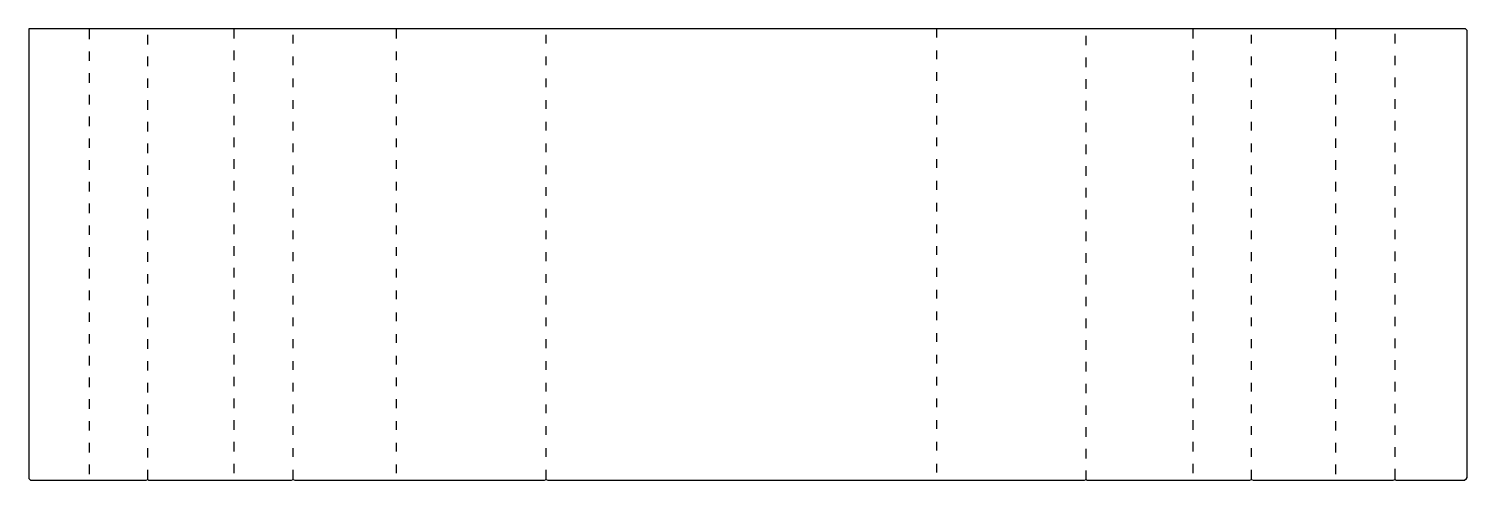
# Model space of a CAD drawing. Extents: x 85 to 1739, y 28 to 547.
import ezdxf

# ---------------------------------------------------------------- set-up
doc = ezdxf.new("R2010")
doc.units = 0
doc.layers.get('0').update_dxf_attribs({"linetype": 'CONTINUOUS'})

msp = doc.modelspace()

# ---------------------------------------------------------------- linework, layer by layer
at = {"color": 250, "linetype": 'CONTINUOUS'}
for points in [[(1656, 29), (1657, 28), (1736, 28), (1738, 30), (1739, 31), (1739, 545), (1737, 547), (85, 547), (85, 30), (87, 28), (220, 28), (222, 29), (223, 28), (387, 28), (389, 29), (391, 28), (678, 28), (680, 29), (682, 28), (1299, 28), (1301, 29), (1302, 28), (1489, 28), (1491, 29), (1493, 28), (1654, 28), (1656, 29), (1656, 41)], [(155, 535), (155, 547)], [(321, 536), (321, 547)], [(508, 536), (508, 547)], [(1129, 537), (1129, 547)], [(1424, 536), (1424, 547)], [(222, 529), (222, 540)], [(389, 530), (389, 540)], [(680, 530), (680, 540)], [(1301, 528), (1301, 539)], [(1491, 530), (1491, 540)], [(155, 510), (155, 521)], [(222, 504), (222, 515)], [(321, 511), (321, 522)], [(389, 505), (389, 515)], [(508, 511), (508, 521)], [(680, 505), (680, 515)], [(1129, 512), (1129, 522)], [(1301, 503), (1301, 514)], [(1424, 511), (1424, 522)], [(1491, 505), (1491, 515)], [(321, 486), (321, 497)], [(1129, 487), (1129, 497)], [(1424, 486), (1424, 497)], [(155, 485), (155, 496)], [(222, 479), (222, 490)], [(389, 480), (389, 490)], [(508, 486), (508, 496)], [(680, 480), (680, 490)], [(1301, 478), (1301, 489)], [(1491, 480), (1491, 490)], [(155, 460), (155, 471)], [(222, 454), (222, 465)], [(321, 461), (321, 472)], [(389, 455), (389, 465)], [(508, 461), (508, 471)], [(680, 455), (680, 465)], [(1129, 462), (1129, 472)], [(1301, 453), (1301, 464)], [(1424, 461), (1424, 472)], [(1491, 455), (1491, 465)], [(321, 436), (321, 447)], [(1129, 437), (1129, 447)], [(1424, 436), (1424, 447)], [(155, 435), (155, 446)], [(222, 429), (222, 440)], [(389, 430), (389, 440)], [(508, 436), (508, 446)], [(680, 430), (680, 440)], [(1301, 428), (1301, 439)], [(1491, 430), (1491, 440)], [(155, 410), (155, 421)], [(222, 404), (222, 415)], [(321, 411), (321, 422)], [(389, 405), (389, 415)], [(508, 411), (508, 421)], [(680, 405), (680, 415)], [(1129, 412), (1129, 422)], [(1301, 403), (1301, 414)], [(1424, 411), (1424, 422)], [(1491, 405), (1491, 415)], [(321, 386), (321, 397)], [(1129, 387), (1129, 397)], [(1424, 386), (1424, 397)], [(155, 385), (155, 396)], [(222, 379), (222, 390)], [(389, 380), (389, 390)], [(508, 386), (508, 396)], [(680, 380), (680, 390)], [(1301, 378), (1301, 389)], [(1491, 380), (1491, 390)], [(155, 360), (155, 371)], [(222, 354), (222, 365)], [(321, 361), (321, 372)], [(389, 355), (389, 365)], [(508, 361), (508, 371)], [(680, 355), (680, 365)], [(1129, 362), (1129, 372)], [(1301, 353), (1301, 364)], [(1424, 361), (1424, 372)], [(1491, 355), (1491, 365)], [(155, 335), (155, 346)], [(222, 329), (222, 340)], [(321, 336), (321, 347)], [(389, 330), (389, 340)], [(508, 336), (508, 346)], [(680, 330), (680, 340)], [(1129, 337), (1129, 347)], [(1301, 328), (1301, 339)], [(1424, 336), (1424, 347)], [(1491, 330), (1491, 340)], [(155, 310), (155, 321)], [(222, 304), (222, 315)], [(321, 311), (321, 322)], [(389, 305), (389, 315)], [(508, 311), (508, 321)], [(680, 305), (680, 315)], [(1129, 312), (1129, 322)], [(1424, 311), (1424, 322)], [(1491, 305), (1491, 315)], [(1301, 303), (1301, 314)], [(155, 285), (155, 296)], [(222, 279), (222, 290)], [(321, 286), (321, 297)], [(389, 280), (389, 290)], [(508, 286), (508, 296)], [(680, 280), (680, 290)], [(1129, 287), (1129, 297)], [(1301, 278), (1301, 289)], [(1424, 286), (1424, 297)], [(1491, 280), (1491, 290)], [(155, 260), (155, 271)], [(222, 254), (222, 265)], [(321, 261), (321, 272)], [(389, 255), (389, 265)], [(508, 261), (508, 271)], [(680, 255), (680, 265)], [(1129, 262), (1129, 272)], [(1424, 261), (1424, 272)], [(1491, 255), (1491, 265)], [(1301, 253), (1301, 264)], [(155, 235), (155, 246)], [(222, 229), (222, 240)], [(321, 236), (321, 247)], [(389, 230), (389, 240)], [(508, 236), (508, 246)], [(680, 230), (680, 240)], [(1129, 237), (1129, 247)], [(1301, 228), (1301, 239)], [(1424, 236), (1424, 247)], [(1491, 230), (1491, 240)], [(155, 210), (155, 221)], [(321, 211), (321, 222)], [(508, 211), (508, 221)], [(1129, 212), (1129, 222)], [(1424, 211), (1424, 222)], [(222, 204), (222, 215)], [(389, 205), (389, 215)], [(680, 205), (680, 215)], [(1301, 203), (1301, 214)], [(1491, 205), (1491, 215)], [(155, 185), (155, 196)], [(222, 179), (222, 190)], [(321, 186), (321, 197)], [(389, 180), (389, 190)], [(508, 186), (508, 196)], [(680, 180), (680, 190)], [(1129, 187), (1129, 197)], [(1301, 178), (1301, 189)], [(1424, 186), (1424, 197)], [(1491, 180), (1491, 190)], [(155, 160), (155, 171)], [(321, 161), (321, 172)], [(508, 161), (508, 171)], [(1129, 162), (1129, 172)], [(1424, 161), (1424, 172)], [(222, 154), (222, 165)], [(389, 155), (389, 165)], [(680, 155), (680, 165)], [(1301, 153), (1301, 164)], [(1491, 155), (1491, 165)], [(155, 135), (155, 146)], [(222, 129), (222, 140)], [(321, 136), (321, 147)], [(389, 130), (389, 140)], [(508, 136), (508, 146)], [(680, 130), (680, 140)], [(1129, 137), (1129, 147)], [(1301, 128), (1301, 139)], [(1424, 136), (1424, 147)], [(1491, 130), (1491, 140)], [(155, 110), (155, 121)], [(321, 111), (321, 122)], [(508, 111), (508, 121)], [(1129, 112), (1129, 122)], [(1424, 111), (1424, 122)], [(222, 104), (222, 115)], [(389, 105), (389, 115)], [(680, 105), (680, 115)], [(1301, 103), (1301, 114)], [(1491, 105), (1491, 115)], [(155, 85), (155, 96)], [(222, 79), (222, 90)], [(321, 86), (321, 97)], [(389, 80), (389, 90)], [(508, 86), (508, 96)], [(680, 80), (680, 90)], [(1129, 87), (1129, 97)], [(1301, 78), (1301, 89)], [(1424, 86), (1424, 97)], [(1491, 80), (1491, 90)], [(155, 60), (155, 71)], [(321, 61), (321, 72)], [(508, 61), (508, 71)], [(1129, 62), (1129, 72)], [(1424, 61), (1424, 72)], [(222, 54), (222, 65)], [(389, 55), (389, 65)], [(680, 55), (680, 65)], [(1301, 53), (1301, 64)], [(1491, 55), (1491, 65)], [(155, 35), (155, 46)], [(222, 29), (222, 40)], [(321, 36), (321, 47)], [(389, 29), (389, 40)], [(508, 36), (508, 46)], [(680, 29), (680, 40)], [(1129, 37), (1129, 47)], [(1301, 29), (1301, 39)], [(1424, 36), (1424, 47)], [(1491, 29), (1491, 40)]]:
    msp.add_lwpolyline(points, dxfattribs=at)
at = {"color": 251, "linetype": 'CONTINUOUS'}
for points in [[(1588, 535), (1588, 547)], [(1656, 530), (1656, 541)], [(1588, 510), (1588, 521)], [(1656, 505), (1656, 516)], [(1588, 485), (1588, 496)], [(1656, 480), (1656, 491)], [(1588, 460), (1588, 471)], [(1656, 455), (1656, 466)], [(1588, 435), (1588, 446)], [(1656, 430), (1656, 441)], [(1588, 410), (1588, 421)], [(1656, 405), (1656, 416)], [(1588, 385), (1588, 396)], [(1656, 380), (1656, 391)], [(1588, 360), (1588, 371)], [(1656, 355), (1656, 366)], [(1588, 335), (1588, 346)], [(1656, 330), (1656, 341)], [(1588, 310), (1588, 321)], [(1656, 305), (1656, 316)], [(1588, 285), (1588, 296)], [(1656, 280), (1656, 291)], [(1588, 260), (1588, 271)], [(1656, 255), (1656, 266)], [(1588, 235), (1588, 246)], [(1656, 230), (1656, 241)], [(1588, 210), (1588, 221)], [(1656, 205), (1656, 216)], [(1588, 185), (1588, 196)], [(1656, 180), (1656, 191)], [(1588, 160), (1588, 171)], [(1656, 155), (1656, 166)], [(1588, 135), (1588, 146)], [(1656, 130), (1656, 141)], [(1588, 110), (1588, 121)], [(1656, 105), (1656, 116)], [(1588, 85), (1588, 96)], [(1656, 80), (1656, 91)], [(1588, 60), (1588, 71)], [(1656, 55), (1656, 66)], [(1588, 35), (1588, 46)]]:
    msp.add_lwpolyline(points, dxfattribs=at)

doc.saveas('drawing.dxf')
